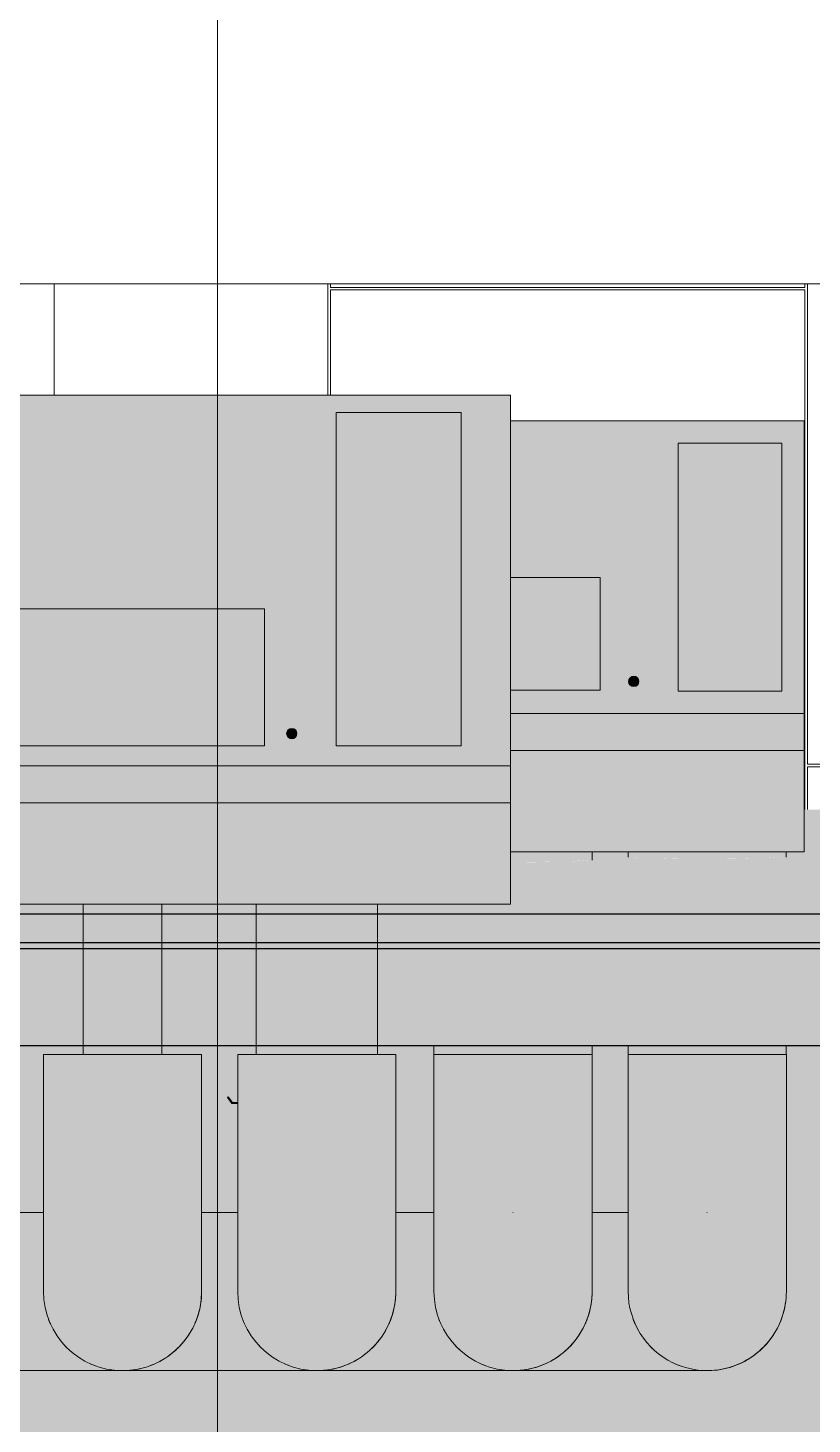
# Model space of a CAD drawing. Header units: inches. Extents: x -54880 to -186, y -132 to 853.
# Drawn here: x -19086.4 to -19007.1, y 125.9 to 267.2 of the extents above; entities that cross this region are included whole.
import ezdxf

# ---------------------------------------------------------------- set-up
doc = ezdxf.new("R2010")
doc.units = ezdxf.units.IN
doc.header["$MEASUREMENT"] = 0
for name, color, linetype, lineweight in [('A-CLNG', 13, 'Continuous', 9), ('A-ROOF', 132, 'Continuous', 9), ('A-WALL-PATT', 111, 'Continuous', 9), ('G-ANNO-SYMB', 111, 'Continuous', 9), ('I-WALL', 2, 'Continuous', 9), ('L-SITE-WALL', 31, 'Continuous', 9), ('M-EQPM', 50, 'Continuous', 9), ('M-HVAC-DUCT', 70, 'Continuous', 9), ('M-HVAC-DUCT-ANNO', 70, 'Continuous', 9), ('S-BEAM', 12, 'Continuous', 9)]:
    doc.layers.add(name, color=color, linetype=linetype, lineweight=lineweight)

# ---------------------------------------------------------------- blocks, each defined once
blk = doc.blocks.new('Carrier_48TC_Standard_Efficiency_Gas_Heat_Electric_Cooling_Packaged_Rooftop_Unit_3_to_15_nominal_tons - 7_5 ton 48TC__08-873531-Section 7')
at = {"layer": 'M-EQPM'}
h = blk.add_hatch(color=256, dxfattribs=at)
h.paths.add_polyline_path([(22425.47, 188.75), (22484.97, 188.75), (22484.97, 230), (22425.47, 230), (22425.47, 207.67)], flags=0)
h.paths.add_polyline_path([(22467.34, 194.5), (22467.34, 228.25), (22479.97, 228.25), (22479.97, 194.5), (22472.36, 194.5)], flags=0)
h.paths.add_polyline_path([(22448.15, 194.5), (22431.72, 194.5), (22431.72, 208.38), (22460.09, 208.38), (22460.09, 194.5), (22452.99, 194.5)], flags=0)
h.paths.add_polyline_path([(22462.71, 195.25), (22462.39, 195.49), (22462.32, 195.75), (22462.71, 196.26), (22463.05, 196.2), (22463.3, 196.01), (22463.37, 195.75), (22463.3, 195.49), (22463.1, 195.3)], flags=0)
for points in [[(22472.36, 194.5), (22479.97, 194.5), (22479.97, 228.25), (22467.34, 228.25), (22467.34, 194.5)], [(22431.72, 194.5), (22460.09, 194.5), (22460.09, 208.38), (22431.72, 208.38), (22431.72, 207.67)], [(22462.71, 195.25), (22463.1, 195.3), (22463.3, 195.49), (22463.37, 195.75), (22463.3, 196.01), (22462.98, 196.26), (22462.58, 196.2), (22462.32, 195.75), (22462.39, 195.49)], [(22425.47, 178.5), (22484.97, 178.5), (22484.97, 192.5), (22425.47, 192.5)]]:
    blk.add_hatch(color=256, dxfattribs=at).paths.add_polyline_path(points, flags=0)
for p, q in [((22425.47, 230), (22484.97, 230)), ((22425.47, 188.75), (22425.47, 230)), ((22484.97, 230), (22484.97, 188.75)), ((22479.97, 228.25), (22467.34, 228.25)), ((22467.34, 228.25), (22467.34, 194.5)), ((22479.97, 194.5), (22479.97, 228.25)), ((22460.09, 208.38), (22431.72, 208.38)), ((22431.72, 208.38), (22431.72, 194.5)), ((22460.09, 194.5), (22460.09, 208.38)), ((22431.72, 194.5), (22460.09, 194.5)), ((22467.34, 194.5), (22479.97, 194.5)), ((22425.47, 192.5), (22484.97, 192.5)), ((22425.47, 178.5), (22425.47, 192.5)), ((22484.97, 192.5), (22484.97, 178.5)), ((22484.97, 188.75), (22425.47, 188.75)), ((22484.97, 178.5), (22425.47, 178.5))]:
    blk.add_line(p, q, dxfattribs=at)
for start, end in [(0, 180), (180, 0)]:
    blk.add_arc((22462.84, 195.75), 0.523, start, end, dxfattribs=at)
blk = doc.blocks.new('Carrier_48TC_Standard_Efficiency_Gas_Heat_Electric_Cooling_Packaged_Rooftop_Unit_3_to_15_nominal_tons - 5 ton 48TC__06-873527-Section 7')
at = {"layer": 'M-EQPM'}
h = blk.add_hatch(color=256, dxfattribs=at)
h.paths.add_polyline_path([(22484.97, 194.03), (22514.68, 194.03), (22514.68, 227.4), (22484.97, 227.4), (22484.97, 211.53), (22494.05, 211.53), (22494.05, 200.15), (22484.97, 200.15), (22484.97, 198.3)], flags=0)
h.paths.add_polyline_path([(22511.09, 200.03), (22501.93, 200.03), (22501.93, 225.15), (22512.43, 225.15), (22512.43, 200.03)], flags=0)
h.paths.add_polyline_path([(22497.29, 200.52), (22497.06, 200.65), (22496.92, 200.89), (22496.97, 201.29), (22497.29, 201.53), (22497.63, 201.48), (22497.88, 201.29), (22497.88, 200.82), (22497.69, 200.57)], flags=0)
for points in [[(22511.09, 200.03), (22512.43, 200.03), (22512.43, 225.15), (22501.93, 225.15), (22501.93, 200.03)], [(22491.73, 200.15), (22494.05, 200.15), (22494.05, 211.53), (22484.97, 211.53), (22484.97, 200.15), (22486.89, 200.15)], [(22497.29, 200.52), (22497.69, 200.57), (22497.93, 200.89), (22497.88, 201.29), (22497.56, 201.53), (22497.17, 201.48), (22496.97, 201.29), (22496.92, 200.89), (22497.06, 200.65)], [(22484.97, 183.78), (22514.68, 183.78), (22514.68, 197.78), (22484.97, 197.78), (22484.97, 184.23)]]:
    blk.add_hatch(color=256, dxfattribs=at).paths.add_polyline_path(points, flags=0)
for p, q in [((22484.97, 227.4), (22514.68, 227.4)), ((22514.68, 227.4), (22514.68, 194.03)), ((22512.43, 225.15), (22501.93, 225.15)), ((22501.93, 225.15), (22501.93, 200.03)), ((22512.43, 200.03), (22512.43, 225.15)), ((22494.05, 211.53), (22484.97, 211.53)), ((22494.05, 200.15), (22494.05, 211.53)), ((22484.97, 200.15), (22494.05, 200.15)), ((22501.93, 200.03), (22512.43, 200.03)), ((22484.97, 197.78), (22514.68, 197.78)), ((22514.68, 197.78), (22514.68, 183.78)), ((22514.68, 194.03), (22484.97, 194.03)), ((22514.68, 183.78), (22484.97, 183.78))]:
    blk.add_line(p, q, dxfattribs=at)
for start, end in [(0, 180), (180, 0)]:
    blk.add_arc((22497.43, 201.03), 0.523, start, end, dxfattribs=at)
blk = doc.blocks.new('Round Elbow - 1_5 D-893277-Section 7')
at = {"layer": 'M-HVAC-DUCT'}
for points in [[(22495.07, 139.29), (22496.87, 139.29), (22496.87, 147.29), (22493.22, 147.24), (22493.22, 139.29), (22494.72, 139.29)], [(22503.02, 131.29), (22503.82, 131.36), (22501.74, 131.96), (22501.39, 132.08), (22499.6, 133.31), (22498.46, 134.54), (22497.65, 135.85), (22497.07, 137.51), (22496.87, 139.29), (22493.22, 139.29), (22492.98, 137.36), (22492.3, 135.57), (22490.93, 133.74), (22489.48, 132.56), (22488.05, 131.81), (22486.18, 131.34), (22502.7, 131.29)]]:
    blk.add_hatch(color=256, dxfattribs=at).paths.add_polyline_path(points, flags=0)
at = {"layer": 'M-HVAC-DUCT', "flags": 128}
for points in [[(22493.22, 147.29), (22493.61, 147.29), (22494.42, 147.29), (22495.2, 147.29), (22495.96, 147.29), (22496.69, 147.29), (22496.87, 147.29)], [(22504.83, 147.29), (22504.86, 147.29), (22504.87, 147.29)], [(22512.87, 139.29), (22512.86, 138.97), (22512.84, 138.65), (22512.81, 138.33), (22512.76, 138.01), (22512.71, 137.7), (22512.64, 137.38)], [(22512.63, 137.36), (22512.55, 137.08), (22512.46, 136.77), (22512.35, 136.47), (22512.23, 136.17), (22512.1, 135.88), (22511.96, 135.59), (22511.81, 135.31), (22511.64, 135.04), (22511.47, 134.77), (22511.28, 134.51), (22511.09, 134.26), (22510.88, 134.01), (22510.66, 133.77), (22510.44, 133.55), (22510.21, 133.33), (22509.96, 133.12), (22509.71, 132.92), (22509.45, 132.73), (22509.19, 132.55), (22508.92, 132.39), (22508.64, 132.23), (22508.35, 132.09), (22508.06, 131.95), (22507.76, 131.83), (22507.46, 131.72), (22507.16, 131.62), (22506.85, 131.54), (22506.54, 131.46), (22506.23, 131.4), (22505.91, 131.35), (22505.59, 131.32), (22505.27, 131.3), (22504.95, 131.29), (22504.87, 131.29)], [(22504.87, 131.29), (22504.85, 131.29), (22504.79, 131.29), (22504.69, 131.29), (22504.56, 131.29), (22504.39, 131.29), (22504.18, 131.29), (22503.93, 131.29), (22503.65, 131.29), (22503.33, 131.29), (22502.97, 131.29), (22502.58, 131.29), (22502.15, 131.29), (22501.69, 131.29), (22501.2, 131.29), (22500.67, 131.29), (22500.12, 131.29), (22499.53, 131.29), (22498.91, 131.29), (22498.26, 131.29), (22497.59, 131.29), (22496.88, 131.29), (22496.16, 131.29), (22495.4, 131.29), (22494.63, 131.29), (22493.83, 131.29), (22493.01, 131.29), (22492.18, 131.29), (22491.32, 131.29), (22490.45, 131.29), (22489.56, 131.29), (22488.66, 131.29), (22487.75, 131.29), (22486.82, 131.29), (22485.89, 131.29), (22484.97, 131.29)]]:
    blk.add_lwpolyline(points, dxfattribs=at)
blk = doc.blocks.new('Round Elbow - 1_5 D-V197-Section 7')
at = {"layer": 'M-HVAC-DUCT'}
for points in [[(22475.07, 139.29), (22477.22, 139.29), (22477.2, 147.29), (22473.36, 147.22), (22473.36, 139.29), (22474.52, 139.29)], [(22484.25, 131.29), (22484.17, 131.36), (22482.04, 131.97), (22481.75, 132.08), (22479.95, 133.31), (22478.81, 134.54), (22478, 135.85), (22477.42, 137.51), (22477.2, 139.29), (22473.36, 139.29), (22473.04, 137.13), (22472.36, 135.44), (22471.08, 133.74), (22469.63, 132.56), (22468.2, 131.81), (22466.33, 131.34), (22484.19, 131.29)]]:
    blk.add_hatch(color=256, dxfattribs=at).paths.add_polyline_path(points, flags=0)
at = {"layer": 'M-HVAC-DUCT', "flags": 128}
for points in [[(22473.36, 147.29), (22473.97, 147.29), (22474.77, 147.29), (22475.55, 147.29), (22476.31, 147.29), (22477.04, 147.29), (22477.2, 147.29)], [(22485.19, 147.29), (22485.22, 147.29), (22485.22, 147.29)], [(22493.22, 139.29), (22493.21, 138.97), (22493.19, 138.65), (22493.16, 138.33), (22493.12, 138.01), (22493.06, 137.7), (22492.99, 137.38)], [(22492.98, 137.36), (22492.91, 137.08), (22492.81, 136.77), (22492.7, 136.47), (22492.59, 136.17), (22492.46, 135.88), (22492.31, 135.59), (22492.16, 135.31), (22492, 135.04), (22491.82, 134.77), (22491.63, 134.51), (22491.44, 134.26), (22491.23, 134.01), (22491.02, 133.77), (22490.79, 133.55), (22490.56, 133.33), (22490.31, 133.12), (22490.06, 132.92), (22489.81, 132.73), (22489.54, 132.55), (22489.27, 132.39), (22488.99, 132.23), (22488.7, 132.09), (22488.41, 131.95), (22488.12, 131.83), (22487.82, 131.72), (22487.51, 131.62), (22487.2, 131.54), (22486.89, 131.46), (22486.58, 131.4), (22486.26, 131.35), (22485.94, 131.32), (22485.62, 131.3), (22485.3, 131.29), (22485.22, 131.29)], [(22485.22, 131.29), (22485.2, 131.29), (22485.14, 131.29), (22485.04, 131.29), (22484.91, 131.29), (22484.74, 131.29), (22484.53, 131.29), (22484.28, 131.29), (22484, 131.29), (22483.68, 131.29), (22483.32, 131.29), (22482.93, 131.29), (22482.51, 131.29), (22482.05, 131.29), (22481.55, 131.29), (22481.03, 131.29), (22480.47, 131.29), (22479.88, 131.29), (22479.26, 131.29), (22478.61, 131.29), (22477.94, 131.29), (22477.24, 131.29), (22476.51, 131.29), (22475.76, 131.29), (22474.98, 131.29), (22474.18, 131.29), (22473.37, 131.29), (22472.53, 131.29), (22471.67, 131.29), (22470.8, 131.29), (22469.91, 131.29), (22469.01, 131.29), (22468.1, 131.29), (22467.17, 131.29), (22466.24, 131.29), (22465.3, 131.29), (22465.12, 131.29)]]:
    blk.add_lwpolyline(points, dxfattribs=at)
blk = doc.blocks.new('Round Elbow - 1_5 D-V198-Section 7')
at = {"layer": 'M-HVAC-DUCT'}
for points in [[(22485.22, 131.29), (22485.22, 163.29), (22477.22, 163.29), (22477.22, 139.29), (22477.47, 137.36), (22478.13, 135.62), (22479.19, 134.07), (22480.23, 133.03), (22482.04, 131.97), (22483.44, 131.49)], [(22485.22, 131.29), (22487, 131.49), (22488.69, 132.08), (22490.48, 133.31), (22491.47, 134.3), (22492.44, 135.85), (22493.02, 137.51), (22493.22, 139.53), (22493.22, 163.29), (22485.22, 163.29), (22485.22, 131.52)]]:
    blk.add_hatch(color=256, dxfattribs=at).paths.add_polyline_path(points, flags=0)
for p, q in [((22477.22, 163.29), (22485.22, 163.29)), ((22485.22, 163.29), (22493.22, 163.29))]:
    blk.add_line(p, q, dxfattribs=at)
at = {"layer": 'M-HVAC-DUCT', "flags": 128}
for points in [[(22477.22, 163.29), (22477.22, 162.33), (22477.22, 161.37), (22477.22, 160.41), (22477.22, 159.46), (22477.22, 158.52), (22477.22, 157.58), (22477.22, 156.65), (22477.22, 155.74), (22477.22, 154.83), (22477.22, 153.94), (22477.22, 153.06), (22477.22, 152.2), (22477.22, 151.36), (22477.22, 150.54), (22477.22, 149.73), (22477.22, 148.95), (22477.22, 148.19), (22477.22, 147.46), (22477.22, 146.75), (22477.22, 146.07), (22477.22, 145.41), (22477.22, 144.79), (22477.22, 144.19), (22477.22, 143.63), (22477.22, 143.09), (22477.22, 142.59), (22477.22, 142.12), (22477.22, 141.68), (22477.22, 141.28), (22477.22, 140.92), (22477.22, 140.59), (22477.22, 140.29), (22477.22, 140.04), (22477.22, 139.82), (22477.22, 139.64), (22477.22, 139.49), (22477.22, 139.38), (22477.22, 139.32), (22477.22, 139.29), (22477.22, 139.29)], [(22493.22, 139.29), (22493.22, 139.31), (22493.22, 139.36), (22493.22, 139.46), (22493.22, 139.59), (22493.22, 139.76), (22493.22, 139.97), (22493.22, 140.22), (22493.22, 140.5), (22493.22, 140.82), (22493.22, 141.18), (22493.22, 141.57), (22493.22, 142), (22493.22, 142.46), (22493.22, 142.95), (22493.22, 143.48), (22493.22, 144.04), (22493.22, 144.62), (22493.22, 145.24), (22493.22, 145.89), (22493.22, 146.56), (22493.22, 147.27), (22493.22, 147.99), (22493.22, 148.75), (22493.22, 149.52), (22493.22, 150.32), (22493.22, 151.14), (22493.22, 151.97), (22493.22, 152.83), (22493.22, 153.7), (22493.22, 154.59), (22493.22, 155.49), (22493.22, 156.4), (22493.22, 157.33), (22493.22, 158.26), (22493.22, 159.21), (22493.22, 160.16), (22493.22, 161.11), (22493.22, 162.07), (22493.22, 163.03), (22493.22, 163.29)]]:
    blk.add_lwpolyline(points, dxfattribs=at)
at = {"layer": 'M-HVAC-DUCT'}
for start, end in [(180, 270), (270, 0)]:
    blk.add_arc((22485.22, 139.29), 8, start, end, dxfattribs=at)
blk = doc.blocks.new('Round Elbow - 1_5 D-V199-Section 7')
at = {"layer": 'M-HVAC-DUCT'}
for points in [[(22504.87, 131.29), (22504.87, 163.29), (22496.87, 163.29), (22496.87, 139.29), (22497.12, 137.36), (22497.78, 135.62), (22498.84, 134.07), (22499.88, 133.03), (22501.41, 132.07), (22503.09, 131.49)], [(22504.87, 131.29), (22506.65, 131.49), (22508.34, 132.08), (22510.13, 133.31), (22511.12, 134.3), (22512.09, 135.85), (22512.66, 137.51), (22512.87, 139.53), (22512.87, 163.29), (22504.87, 163.29), (22504.87, 131.52)]]:
    blk.add_hatch(color=256, dxfattribs=at).paths.add_polyline_path(points, flags=0)
for p, q in [((22496.87, 163.29), (22504.87, 163.29)), ((22504.87, 163.29), (22512.87, 163.29))]:
    blk.add_line(p, q, dxfattribs=at)
at = {"layer": 'M-HVAC-DUCT', "flags": 128}
for points in [[(22496.87, 163.29), (22496.87, 162.33), (22496.87, 161.37), (22496.87, 160.41), (22496.87, 159.46), (22496.87, 158.52), (22496.87, 157.58), (22496.87, 156.65), (22496.87, 155.74), (22496.87, 154.83), (22496.87, 153.94), (22496.87, 153.06), (22496.87, 152.2), (22496.87, 151.36), (22496.87, 150.54), (22496.87, 149.73), (22496.87, 148.95), (22496.87, 148.19), (22496.87, 147.46), (22496.87, 146.75), (22496.87, 146.07), (22496.87, 145.41), (22496.87, 144.79), (22496.87, 144.19), (22496.87, 143.63), (22496.87, 143.09), (22496.87, 142.59), (22496.87, 142.12), (22496.87, 141.68), (22496.87, 141.28), (22496.87, 140.92), (22496.87, 140.59), (22496.87, 140.29), (22496.87, 140.04), (22496.87, 139.82), (22496.87, 139.64), (22496.87, 139.49), (22496.87, 139.38), (22496.87, 139.32), (22496.87, 139.29), (22496.87, 139.29)], [(22512.87, 139.29), (22512.87, 139.31), (22512.87, 139.36), (22512.87, 139.46), (22512.87, 139.59), (22512.87, 139.76), (22512.87, 139.97), (22512.87, 140.22), (22512.87, 140.5), (22512.87, 140.82), (22512.87, 141.18), (22512.87, 141.57), (22512.87, 142), (22512.87, 142.46), (22512.87, 142.95), (22512.87, 143.48), (22512.87, 144.04), (22512.87, 144.62), (22512.87, 145.24), (22512.87, 145.89), (22512.87, 146.56), (22512.87, 147.27), (22512.87, 147.99), (22512.87, 148.75), (22512.87, 149.52), (22512.87, 150.32), (22512.87, 151.14), (22512.87, 151.97), (22512.87, 152.83), (22512.87, 153.7), (22512.87, 154.59), (22512.87, 155.49), (22512.87, 156.4), (22512.87, 157.33), (22512.87, 158.26), (22512.87, 159.21), (22512.87, 160.16), (22512.87, 161.11), (22512.87, 162.07), (22512.87, 163.03), (22512.87, 163.29)]]:
    blk.add_lwpolyline(points, dxfattribs=at)
at = {"layer": 'M-HVAC-DUCT'}
for start, end in [(180, 244.2857), (321.4286, 0), (270, 321.1627), (244.4081, 270)]:
    blk.add_arc((22504.87, 139.29), 8, start, end, dxfattribs=at)
blk = doc.blocks.new('Round Elbow - 1_5 D-V200-Section 7')
at = {"layer": 'M-HVAC-DUCT'}
for points in [[(22456.35, 139.29), (22457.36, 139.29), (22457.36, 147.29), (22453.72, 147.24), (22453.72, 139.29), (22455.57, 139.29)], [(22462.43, 131.29), (22464.32, 131.36), (22462.24, 131.96), (22461.89, 132.08), (22460.1, 133.31), (22458.96, 134.54), (22458.14, 135.85), (22457.57, 137.51), (22457.36, 139.29), (22453.72, 139.29), (22453.48, 137.36), (22452.8, 135.57), (22451.43, 133.74), (22449.98, 132.56), (22448.55, 131.81), (22446.68, 131.34), (22461.55, 131.29)]]:
    blk.add_hatch(color=256, dxfattribs=at).paths.add_polyline_path(points, flags=0)
at = {"layer": 'M-HVAC-DUCT', "flags": 128}
for points in [[(22453.72, 147.29), (22454.11, 147.29), (22454.92, 147.29), (22455.7, 147.29), (22456.46, 147.29), (22457.19, 147.29), (22457.36, 147.29)], [(22473.36, 139.29), (22473.36, 138.97), (22473.34, 138.65), (22473.31, 138.33), (22473.26, 138.01), (22473.21, 137.7), (22473.14, 137.38)], [(22473.13, 137.36), (22473.05, 137.08), (22472.96, 136.77), (22472.85, 136.47), (22472.73, 136.17), (22472.6, 135.88), (22472.46, 135.59), (22472.31, 135.31), (22472.14, 135.04), (22471.97, 134.77), (22471.78, 134.51), (22471.59, 134.26), (22471.38, 134.01), (22471.16, 133.77), (22470.94, 133.55), (22470.7, 133.33), (22470.46, 133.12), (22470.21, 132.92), (22469.95, 132.73), (22469.69, 132.55), (22469.41, 132.39), (22469.14, 132.23), (22468.85, 132.09), (22468.56, 131.95), (22468.26, 131.83), (22467.96, 131.72), (22467.66, 131.62), (22467.35, 131.54), (22467.04, 131.46), (22466.72, 131.4), (22466.41, 131.35), (22466.09, 131.32), (22465.77, 131.3), (22465.45, 131.29), (22465.36, 131.29)], [(22465.35, 131.29), (22465.29, 131.29), (22465.19, 131.29), (22465.06, 131.29), (22464.89, 131.29), (22464.68, 131.29), (22464.43, 131.29), (22464.15, 131.29), (22463.83, 131.29), (22463.47, 131.29), (22463.08, 131.29), (22462.65, 131.29), (22462.19, 131.29), (22461.7, 131.29), (22461.17, 131.29), (22460.61, 131.29), (22460.03, 131.29), (22459.41, 131.29), (22458.76, 131.29), (22458.09, 131.29), (22457.38, 131.29), (22456.66, 131.29), (22455.9, 131.29), (22455.13, 131.29), (22454.33, 131.29), (22453.51, 131.29), (22452.68, 131.29), (22451.82, 131.29), (22450.95, 131.29), (22450.06, 131.29), (22449.16, 131.29), (22448.25, 131.29), (22447.32, 131.29), (22446.39, 131.29), (22445.47, 131.29)]]:
    blk.add_lwpolyline(points, dxfattribs=at)
blk = doc.blocks.new('Round Elbow - 1_5 D-V201-Section 7')
at = {"layer": 'M-HVAC-DUCT'}
for points in [[(22437.47, 139.29), (22437.72, 139.29), (22437.72, 147.29), (22421.72, 147.29), (22421.72, 139.29), (22437.29, 139.29)], [(22444.69, 131.29), (22444.67, 131.36), (22442.59, 131.96), (22442.25, 132.08), (22440.45, 133.31), (22439.31, 134.54), (22438.47, 135.93), (22437.92, 137.51), (22437.72, 139.29), (22421.72, 139.29), (22421.72, 131.29), (22443.94, 131.29)]]:
    blk.add_hatch(color=256, dxfattribs=at).paths.add_polyline_path(points, flags=0)
for p, q in [((22421.72, 139.29), (22421.72, 147.29)), ((22421.72, 131.29), (22421.72, 139.29))]:
    blk.add_line(p, q, dxfattribs=at)
at = {"layer": 'M-HVAC-DUCT', "flags": 128}
for points in [[(22421.72, 147.29), (22422.68, 147.29), (22423.63, 147.29), (22424.59, 147.29), (22425.54, 147.29), (22426.48, 147.29), (22427.42, 147.29), (22428.35, 147.29), (22429.27, 147.29), (22430.17, 147.29), (22431.06, 147.29), (22431.94, 147.29), (22432.8, 147.29), (22433.64, 147.29), (22434.47, 147.29), (22435.27, 147.29), (22436.05, 147.29), (22436.81, 147.29), (22437.54, 147.29), (22437.72, 147.29)], [(22453.72, 139.29), (22453.71, 138.97), (22453.69, 138.65), (22453.66, 138.33), (22453.61, 138.01), (22453.56, 137.7), (22453.49, 137.38)], [(22453.48, 137.36), (22453.41, 137.08), (22453.31, 136.77), (22453.2, 136.47), (22453.09, 136.17), (22452.95, 135.88), (22452.81, 135.59), (22452.66, 135.31), (22452.49, 135.04), (22452.32, 134.77), (22452.13, 134.51), (22451.94, 134.26), (22451.73, 134.01), (22451.52, 133.77), (22451.29, 133.55), (22451.06, 133.33), (22450.81, 133.12), (22450.56, 132.92), (22450.3, 132.73), (22450.04, 132.55), (22449.77, 132.39), (22449.49, 132.23), (22449.2, 132.09), (22448.91, 131.95), (22448.62, 131.83), (22448.32, 131.72), (22448.01, 131.62), (22447.7, 131.54), (22447.39, 131.46), (22447.08, 131.4), (22446.76, 131.35), (22446.44, 131.32), (22446.12, 131.3), (22445.8, 131.29), (22445.72, 131.29)], [(22445.7, 131.29), (22445.64, 131.29), (22445.54, 131.29), (22445.41, 131.29), (22445.24, 131.29), (22445.03, 131.29), (22444.78, 131.29), (22444.5, 131.29), (22444.18, 131.29), (22443.82, 131.29), (22443.43, 131.29), (22443, 131.29), (22442.54, 131.29), (22442.05, 131.29), (22441.52, 131.29), (22440.97, 131.29), (22440.38, 131.29), (22439.76, 131.29), (22439.11, 131.29), (22438.44, 131.29), (22437.74, 131.29), (22437.01, 131.29), (22436.26, 131.29), (22435.48, 131.29), (22434.68, 131.29), (22433.87, 131.29), (22433.03, 131.29), (22432.17, 131.29), (22431.3, 131.29), (22430.41, 131.29), (22429.51, 131.29), (22428.6, 131.29), (22427.67, 131.29), (22426.74, 131.29), (22425.8, 131.29), (22424.85, 131.29), (22423.89, 131.29), (22422.94, 131.29), (22421.98, 131.29), (22421.72, 131.29)]]:
    blk.add_lwpolyline(points, dxfattribs=at)
blk = doc.blocks.new('Girt_Z - 8_D-V204-Section 7')
at = {"layer": 'S-BEAM'}
blk.add_hatch(color=256, dxfattribs=at).paths.add_polyline_path([(22457.36, 158.3), (22457.36, 158.41), (22456.83, 158.43), (22456.41, 158.99), (22456.32, 158.92), (22456.78, 158.33)], flags=0)
for p, q in [((22456.41, 158.99), (22456.32, 158.92)), ((22456.32, 158.92), (22456.78, 158.33)), ((22456.83, 158.43), (22456.41, 158.99)), ((22456.78, 158.33), (22457.36, 158.3)), ((22457.36, 158.41), (22456.83, 158.43))]:
    blk.add_line(p, q, dxfattribs=at)

msp = doc.modelspace()

# ---------------------------------------------------------------- hatches: boundary and pattern name
at = {"layer": 'A-CLNG'}
h = msp.add_hatch(color=256, dxfattribs=at)
h.paths.add_polyline_path([(-20107.99095, 173.95701), (-19080.81505, 173.95701), (-19080.81505, 174.61673), (-19170.54324, 174.61673), (-19170.56612, 174.36142), (-19171.62533, 174.30686), (-19174.44296, 174.3634), (-19174.44296, 174.61673), (-20109.3056, 174.61673), (-20109.3056, 173.95701)], flags=0)
h.paths.add_polyline_path([(-18735.9931, 173.95701), (-18735.9931, 174.61673), (-19051.03745, 174.61673), (-19051.03745, 173.95701), (-18759.68276, 173.95701)], flags=0)
h.paths.add_polyline_path([(-20622.2431, 173.95701), (-20114.0556, 173.95701), (-20114.0556, 174.61673), (-20622.2431, 174.61673), (-20622.2431, 174.38715)], flags=0)
h.paths.add_polyline_path([(-19063.32505, 173.95701), (-19063.32505, 174.61673), (-19072.84328, 174.61673), (-19072.84328, 173.95701), (-19069.55276, 173.95701)], flags=0)
msp.add_hatch(color=256, dxfattribs=at).paths.add_polyline_path([(-19398.78964, 164.19855), (-18735.9931, 164.19855), (-18735.9931, 173.95701), (-20622.2431, 173.95701), (-20622.2431, 164.19855), (-19418.15651, 164.19855)], flags=0)
at = {"layer": 'A-ROOF'}
h = msp.add_hatch(color=256, dxfattribs=at)
h.paths.add_polyline_path([(-20633.4931, 177.49423), (-19080.81505, 177.49423), (-19080.81505, 178.50096), (-19097.07852, 178.50096), (-19097.07852, 188.15614), (-19151.1806, 188.15614), (-19151.1806, 187.24208), (-19170.54324, 187.24208), (-19170.56612, 177.89864), (-19171.62533, 177.84408), (-19174.44296, 177.90062), (-19174.44296, 181.99458), (-19179.84826, 181.99458), (-19179.91857, 179.06503), (-19180.4931, 179.54747), (-19180.4931, 178.40112), (-19184.2431, 178.40112), (-19184.2431, 187.24208), (-20400.7431, 187.24208), (-20400.7431, 187.48207), (-20407.9931, 187.48207), (-20407.9931, 187.87269), (-20633.4931, 187.87269)], flags=0)
h.paths.add_polyline_path([(-18735.9931, 177.49423), (-18735.9931, 188.06499), (-18788.6806, 188.06499), (-18788.6806, 183.07714), (-18788.77298, 183.07714), (-18788.77298, 182.3692), (-18789.00355, 182.27166), (-18790.79534, 182.09142), (-18794.10613, 181.95347), (-18800.77298, 181.8692), (-18807.43982, 181.95347), (-18811.85953, 182.17786), (-18812.77298, 182.3692), (-18812.77298, 183.07714), (-18821.3879, 183.07714), (-18821.3879, 181.83535), (-18821.61848, 181.7378), (-18823.41026, 181.55756), (-18827.46683, 181.403), (-18833.3879, 181.33535), (-18840.05474, 181.41961), (-18844.47445, 181.64401), (-18845.3879, 181.83535), (-18845.3879, 183.07714), (-18852.0556, 183.07714), (-18852.0556, 188.06499), (-18900.0556, 188.06499), (-18900.0556, 185.01231), (-18895.29671, 185.01231), (-18895.29671, 182.08349), (-18895.5094, 181.9822), (-18897.17236, 181.79183), (-18900.29769, 181.63663), (-18906.86564, 181.50902), (-18914.61776, 181.54569), (-18920.02133, 181.70853), (-18923.01375, 181.97127), (-18923.29671, 182.08349), (-18923.29671, 183.07714), (-18929.4931, 182.98948), (-18929.56883, 181.87385), (-18930.00691, 181.76635), (-18931.5246, 181.61604), (-18936.00703, 181.42166), (-18943.66808, 181.33185), (-18950.96595, 181.42256), (-18955.88855, 181.64593), (-18957.34342, 181.83546), (-18957.4931, 181.91598), (-18957.49628, 183.07714), (-18963.4306, 183.07714), (-18963.4306, 188.06499), (-19007.8681, 188.06499), (-19007.8681, 183.77506), (-19009.6806, 183.77506), (-19009.6806, 183.37229), (-19009.88118, 183.29811), (-19011.45214, 183.16337), (-19015.90043, 183.04731), (-19021.15167, 183.07196), (-19024.88835, 183.22766), (-19025.6806, 183.37229), (-19025.6806, 183.77506), (-19029.32852, 183.75638), (-19029.32852, 183.04677), (-19029.8681, 182.93222), (-19031.07386, 182.83894), (-19035.66073, 182.72126), (-19037.57852, 182.71226), (-19037.57852, 178.50096), (-19051.03745, 178.50096), (-19051.03745, 177.49423), (-18759.68276, 177.49423)], flags=0)
h.paths.add_polyline_path([(-19072.84328, 177.49423), (-19063.32505, 177.49423), (-19063.32505, 178.50096), (-19072.84328, 178.50096)], flags=0)
h.paths.add_polyline_path([(-19180.4931, 181.9164), (-19180.38372, 181.9205), (-19180.46798, 182.00445), (-19180.49229, 181.9205)], flags=0)
msp.add_hatch(color=256, dxfattribs=at).paths.add_polyline_path([(-18735.9931, 174.61673), (-18735.9931, 177.49423), (-20633.4931, 177.49423), (-20633.4931, 174.61673), (-18759.68276, 174.61673)], flags=0)
at = {"layer": 'A-WALL-PATT'}
h = msp.add_hatch(dxfattribs=at)
h.set_pattern_fill('FP_14', color=256, style=0, pattern_type=2)
h.set_pattern_definition([(90, (22639.43, -192.75), (-193, -193), [48, -145]), (180, (22639.43, -192.75), (-2e-14, -193), [96.25, -96.75]), (270, (22543.18, -144.75), (-193, -193), [48, -145]), (180, (22639.43, -144.75), (-2e-14, -193), [96.25, -96.75]), (270, (22542.93, -144.75), (-193, -193), [48, -145]), (180, (22542.93, -144.75), (-2e-14, -193), [96.25, -96.75]), (90, (22446.68, -192.75), (-193, -193), [48, -145]), (180, (22542.93, -192.75), (-2e-14, -193), [96.25, -96.75]), (90, (22591.43, -144.5), (-193, -193), [48, -145]), (180, (22639.68, -144.5), (-2e-14, -193), [48.25, -144.75]), (180, (22639.68, -96.5), (-2e-14, -193), [48.25, -144.75]), (90, (22494.93, -144.5), (-193, -193), [48, -145]), (180, (22591.18, -144.5), (-2e-14, -193), [96.25, -96.75]), (270, (22591.18, -96.5), (-193, -193), [48, -145]), (180, (22591.18, -96.5), (-2e-14, -193), [96.25, -96.75]), (180, (22494.68, -144.5), (-2e-14, -193), [48, -145]), (270, (22494.68, -96.5), (-193, -193), [48, -145]), (180, (22494.68, -96.5), (-2e-14, -193), [48, -145]), (90, (22639.43, -96.25), (-193, -193), [48, -145]), (180, (22639.43, -96.25), (-2e-14, -193), [96.25, -96.75]), (270, (22543.18, -48.25), (-193, -193), [48, -145]), (180, (22639.43, -48.25), (-2e-14, -193), [96.25, -96.75]), (270, (22542.93, -48.25), (-193, -193), [48, -145]), (180, (22542.93, -48.25), (-2e-14, -193), [96.25, -96.75]), (270, (22446.68, -48.25), (-193, -193), [48, -145]), (180, (22542.93, -96.25), (-2e-14, -193), [96.25, -96.75]), (90, (22591.43, -48), (-193, -193), [48, -145]), (180, (22639.68, -48), (-2e-14, -193), [48.25, -144.75]), (180, (22639.68, 0), (-2e-14, -193), [48.25, -144.75]), (90, (22494.93, -48), (-193, -193), [48, -145]), (180, (22591.18, -48), (-2e-14, -193), [96.25, -96.75]), (270, (22591.18, 0), (-193, -193), [48, -145]), (180, (22591.18, 0), (-2e-14, -193), [96.25, -96.75]), (180, (22494.68, -48), (-2e-14, -193), [48, -145]), (270, (22494.68, 0), (-193, -193), [48, -145]), (180, (22494.68, 0), (-2e-14, -193), [48, -145])])
h.paths.add_polyline_path([(-19151.1806, 188.15614), (-19119.04358, 188.15614), (-19119.04358, 192.46567), (-19118.04358, 192.46567), (-19118.04358, 193.11324), (-19137.91858, 201.821), (-19137.91858, 207.72804), (-19123.16858, 215.59067), (-19097.07852, 215.59067), (-19097.07852, 230.00096), (-19083.7431, 230.00096), (-19083.7431, 241.25), (-19151.1806, 241.25), (-19151.1806, 207.67005)], flags=0)
h = msp.add_hatch(dxfattribs=at)
h.set_pattern_fill('FP_15', color=256, style=0, pattern_type=2)
h.set_pattern_definition([(0, (22439.05, 144.25), (-193, 193), [48, -145]), (90, (22439.05, 144.25), (-193, 1e-14), [96.25, -96.75]), (180, (22487.05, 240.5), (-193, 193), [48, -145]), (90, (22487.05, 144.25), (-193, 1e-14), [96.25, -96.75]), (180, (22487.05, 240.75), (-193, 193), [48, -145]), (90, (22487.05, 240.75), (-193, 1e-14), [96.25, -96.75]), (0, (22439.05, 337), (-193, 193), [48, -145]), (90, (22439.05, 240.75), (-193, 1e-14), [96.25, -96.75]), (0, (22487.3, 192.25), (-193, 193), [48, -145]), (90, (22487.3, 144), (-193, 1e-14), [48.25, -144.75]), (90, (22535.3, 144), (-193, 1e-14), [48.25, -144.75]), (0, (22487.3, 288.75), (-193, 193), [48, -145]), (90, (22487.3, 192.5), (-193, 1e-14), [96.25, -96.75]), (180, (22535.3, 192.5), (-193, 193), [48, -145]), (90, (22535.3, 192.5), (-193, 1e-14), [96.25, -96.75]), (90, (22487.3, 289), (-193, 1e-14), [48, -145]), (180, (22535.3, 289), (-193, 193), [48, -145]), (90, (22535.3, 289), (-193, 1e-14), [48, -145]), (0, (22535.55, 144.25), (-193, 193), [48, -145]), (90, (22535.55, 144.25), (-193, 1e-14), [96.25, -96.75]), (180, (22583.55, 240.5), (-193, 193), [48, -145]), (90, (22583.55, 144.25), (-193, 1e-14), [96.25, -96.75]), (180, (22583.55, 240.75), (-193, 193), [48, -145]), (90, (22583.55, 240.75), (-193, 1e-14), [96.25, -96.75]), (180, (22583.55, 337), (-193, 193), [48, -145]), (90, (22535.55, 240.75), (-193, 1e-14), [96.25, -96.75]), (0, (22583.8, 192.25), (-193, 193), [48, -145]), (90, (22583.8, 144), (-193, 1e-14), [48.25, -144.75]), (90, (22631.8, 144), (-193, 1e-14), [48.25, -144.75]), (0, (22583.8, 288.75), (-193, 193), [48, -145]), (90, (22583.8, 192.5), (-193, 1e-14), [96.25, -96.75]), (180, (22631.8, 192.5), (-193, 193), [48, -145]), (90, (22631.8, 192.5), (-193, 1e-14), [96.25, -96.75]), (90, (22583.8, 289), (-193, 1e-14), [48, -145]), (180, (22631.8, 289), (-193, 193), [48, -145]), (90, (22631.8, 289), (-193, 1e-14), [48, -145])])
h.paths.add_polyline_path([(-18735.9931, 156.95106), (-18735.9931, 164.19855), (-18738.8681, 164.19855), (-18738.8681, 157.07085)], flags=0)
h.paths.add_polyline_path([(-18739.6181, 157.1021), (-18739.6181, 164.19855), (-18788.77298, 164.19855), (-18788.73308, 159.14856), (-18740.31589, 157.13118)], flags=0)
h.paths.add_polyline_path([(-18812.77298, 160.15022), (-18812.77298, 164.19855), (-18821.3879, 164.19855), (-18821.3879, 160.50918), (-18817.78339, 160.35899)], flags=0)
h.paths.add_polyline_path([(-18845.3879, 161.50918), (-18845.43187, 164.19855), (-18895.29671, 164.19855), (-18895.25089, 163.5868), (-18846.8337, 161.56942)], flags=0)
h.paths.add_polyline_path([(-18735.9931, 188.06499), (-18735.9931, 241.25), (-18788.6806, 241.25), (-18788.6806, 188.06499), (-18759.68276, 188.06499)], flags=0)
h.paths.add_polyline_path([(-18852.0556, 188.06499), (-18852.0556, 241.25), (-18900.0556, 241.25), (-18900.0556, 188.06499), (-18856.51714, 188.06499)], flags=0)
h.paths.add_polyline_path([(-18963.4306, 188.06499), (-18963.4306, 241.25), (-19083.7431, 241.25), (-19083.7431, 230.00096), (-19037.57852, 230.00096), (-19037.57852, 227.40006), (-19007.8681, 227.40006), (-19007.8681, 188.06499), (-18972.71839, 188.06499)], flags=0)
at = {"layer": 'I-WALL'}
h = msp.add_hatch(color=256, dxfattribs=at)
h.paths.add_polyline_path([(-18973.4931, 0), (-18743.4931, 0), (-18743.4931, 141.10223), (-18743.2431, 141.10223), (-18743.2431, 146.38954), (-18788.77298, 148.28662), (-18788.77298, 130.7859), (-18789.02884, 128.36144), (-18789.85375, 125.88065), (-18790.90311, 123.98773), (-18792.51755, 122.11198), (-18794.10613, 120.80826), (-18796.18077, 119.69934), (-18798.43189, 119.01647), (-18800.77298, 118.7859), (-18803.25823, 119.06021), (-18805.69771, 119.87709), (-18807.44036, 120.80871), (-18809.46235, 122.5493), (-18810.90028, 124.39906), (-18811.89041, 126.29549), (-18812.57717, 128.7979), (-18812.77298, 131.01226), (-18812.77298, 149.28662), (-18821.3879, 149.64558), (-18821.3879, 127.37502), (-18821.64377, 124.95056), (-18822.46867, 122.46977), (-18823.51804, 120.57685), (-18825.13247, 118.7011), (-18826.72106, 117.39738), (-18828.7957, 116.28846), (-18831.04681, 115.60559), (-18833.3879, 115.37502), (-18835.73082, 115.60615), (-18838.31264, 116.46621), (-18840.05528, 117.39783), (-18841.99198, 119.0345), (-18843.5152, 120.98818), (-18844.50533, 122.88461), (-18845.1921, 125.38702), (-18845.3879, 127.98906), (-18845.3879, 150.64558), (-18877.49163, 151.98323), (-18877.18981, 159.22695), (-18845.3879, 157.90187), (-18845.3879, 158.63168), (-18895.29671, 160.71122), (-18895.30967, 124.68841), (-18895.53697, 122.25576), (-18896.45158, 119.3568), (-18897.39367, 117.46482), (-18899.22652, 115.15158), (-18900.94417, 113.6104), (-18903.42767, 112.15874), (-18905.46543, 111.36931), (-18908.00495, 110.89459), (-18910.58847, 110.89459), (-18913.28932, 111.4318), (-18915.8883, 112.52006), (-18916.60731, 112.92799), (-18918.31512, 114.12962), (-18920.06336, 115.89586), (-18921.60589, 118.23122), (-18922.56155, 120.47187), (-18923.09574, 122.5378), (-18923.29671, 125.75267), (-18923.29671, 161.87788), (-18929.4931, 162.13607), (-18929.50591, 145.23322), (-18929.73336, 142.80057), (-18930.64797, 139.90161), (-18931.59006, 138.00963), (-18933.14697, 135.94794), (-18935.14056, 134.15521), (-18937.62406, 132.70355), (-18939.66182, 131.91412), (-18942.20134, 131.4394), (-18946.02361, 131.50893), (-18947.51174, 131.69288), (-18949.86329, 132.38145), (-18951.31361, 133.03647), (-18952.87694, 133.93441), (-18954.07423, 134.8367), (-18956.0622, 136.83069), (-18957.10837, 138.44435), (-18957.76018, 139.53088), (-18958.77635, 142.36275), (-18958.87193, 143.23111), (-18959.16956, 145.37968), (-18958.67634, 148.61314), (-18958.00852, 150.77375), (-18957.4931, 151.78516), (-18957.4931, 163.30273), (-18976.4931, 164.0944), (-18976.4931, 163.74861), (-18978.42614, 163.72628), (-18978.78301, 163.55427), (-18979.02996, 163.24433), (-18979.1181, 162.85784), (-18979.03936, 151.42155), (-18978.85635, 151.13849), (-18978.45798, 150.90879), (-18977.56011, 150.87855), (-18976.4931, 150.87855), (-18976.4931, 144), (-18973.4931, 144), (-18973.4931, 20.17505)], flags=0)
h.paths.add_polyline_path([(-18992.12716, 0), (-18985.4931, 0), (-18985.4931, 144), (-18982.4931, 144), (-18982.4931, 150.87855), (-18980.52549, 150.90975), (-18980.12781, 151.14054), (-18979.89831, 151.53924), (-18979.8681, 151.76933), (-18979.89041, 163.05605), (-18980.06227, 163.41323), (-18980.37194, 163.6604), (-18980.7581, 163.74861), (-18982.4931, 163.74861), (-18982.4931, 164.19855), (-19009.6806, 164.19855), (-19009.6806, 139.2859), (-19009.9176, 137.35942), (-19010.59695, 135.56811), (-19011.96708, 133.73767), (-19013.416, 132.55512), (-19014.84376, 131.80577), (-19016.71631, 131.34423), (-19151.1806, 131.27434), (-19151.1806, 93), (-18992.12716, 93), (-18992.12716, 2)], flags=0)
h.paths.add_polyline_path([(-19028.70522, 147.2859), (-19025.6806, 147.2859), (-19025.6806, 164.19855), (-19029.32852, 164.19855), (-19029.32852, 147.2859)], flags=0)
h.paths.add_polyline_path([(-19098.44191, 147.2859), (-19084.82916, 147.2859), (-19084.82916, 163.2859), (-19080.81505, 163.2859), (-19080.83705, 164.19855), (-19123.02001, 164.19855), (-19123.15722, 160.90566), (-19123.2665, 160.91016), (-19123.15722, 164.19855), (-19151.1806, 164.19855), (-19151.1806, 147.2859), (-19098.60308, 147.2859)], flags=0)
h.paths.add_polyline_path([(-19045.34417, 147.2859), (-19045.32852, 147.2859), (-19045.32852, 164.19855), (-19051.03745, 164.19855), (-19051.03745, 163.2859), (-19049.18125, 163.2859), (-19049.18125, 147.2859), (-19045.5183, 147.2859)], flags=0)
h.paths.add_polyline_path([(-19065.46459, 147.2859), (-19065.18125, 147.2859), (-19065.18125, 158.30233), (-19065.76951, 158.32684), (-19066.22727, 158.92095), (-19066.08919, 158.92095), (-19065.714, 158.434), (-19065.18125, 158.434), (-19065.18125, 163.2859), (-19063.32505, 163.2859), (-19063.32505, 164.19855), (-19072.84328, 164.19855), (-19072.82128, 163.2859), (-19068.82916, 163.2859), (-19068.82916, 147.2859), (-19066.93073, 147.2859)], flags=0)
h.paths.add_polyline_path([(-18883.56042, 150.7348), (-18885.92556, 150.83334), (-18886.38331, 151.42745), (-18886.24524, 151.42745), (-18885.87005, 150.9405), (-18883.55178, 150.84391)], flags=0)
h.paths.add_polyline_path([(-18883.36528, 150.91433), (-18883.47456, 150.91882), (-18883.15713, 158.53727), (-18883.04785, 158.53274), (-18883.35648, 151.12565)], flags=0)
h.paths.add_polyline_path([(-18735.9931, 153.34375), (-18735.9931, 154.07357), (-18738.8681, 154.19336), (-18738.86056, 153.46323), (-18738.59856, 153.45231)], flags=0)
h.paths.add_polyline_path([(-18739.62147, 153.49493), (-18739.6181, 153.52084), (-18739.6181, 154.22461), (-18788.77298, 156.27273), (-18788.73308, 155.54125), (-18740.31589, 153.52387)], flags=0)
h.paths.add_polyline_path([(-19003.45639, 155.73046), (-19005.82153, 155.82901), (-19006.27928, 156.42311), (-19006.14121, 156.42311), (-19005.76602, 155.93617), (-19003.44775, 155.83957)], flags=0)
h.paths.add_polyline_path([(-19003.26125, 155.90999), (-19003.37053, 155.91449), (-19003.0531, 163.53294), (-19002.94382, 163.52841), (-19003.10468, 159.6677)], flags=0)
h.paths.add_polyline_path([(-18812.77298, 156.54291), (-18812.77298, 157.27273), (-18821.3879, 157.63168), (-18821.3879, 156.90187), (-18817.78339, 156.75168)], flags=0)
h.paths.add_polyline_path([(-18880.22574, 157.95739), (-18880.65236, 158.5111), (-18882.9694, 158.60764), (-18882.96199, 158.7168), (-18880.59685, 158.61826), (-18880.1391, 158.02415)], flags=0)
h.paths.add_polyline_path([(-19123.35236, 160.72613), (-19125.7175, 160.82467), (-19126.17525, 161.41878), (-19126.03718, 161.41878), (-19125.66199, 160.93183), (-19123.34372, 160.83524)], flags=0)
h.paths.add_polyline_path([(-19000.1217, 162.95306), (-19000.54833, 163.50676), (-19002.86537, 163.60331), (-19002.85795, 163.71247), (-19000.49282, 163.61392), (-19000.03506, 163.01982)], flags=0)
at = {"layer": 'M-HVAC-DUCT'}
h = msp.add_hatch(color=256, dxfattribs=at)
h.paths.add_polyline_path([(-19037.32852, 163.2859), (-19037.32852, 164.19855), (-19045.32852, 164.19855), (-19045.32852, 163.2859), (-19039.10868, 163.2859)], flags=0)
h.paths.add_polyline_path([(-19037.32852, 182.71343), (-19037.32852, 183.77506), (-19037.57852, 183.77506), (-19037.57852, 182.71461)], flags=0)
h = msp.add_hatch(color=256, dxfattribs=at)
h.paths.add_polyline_path([(-19029.32852, 163.2859), (-19029.32852, 164.19855), (-19037.32852, 164.19855), (-19037.32852, 163.2859), (-19029.52909, 163.2859)], flags=0)
h.paths.add_polyline_path([(-19037.32852, 182.71343), (-19031.53563, 182.8197), (-19029.52909, 182.97259), (-19029.32852, 183.04677), (-19029.3954, 183.77506), (-19037.32852, 183.77506)], flags=0)
h = msp.add_hatch(color=256, dxfattribs=at)
h.paths.add_polyline_path([(-19021.15167, 163.2859), (-19017.6806, 163.2859), (-19017.6806, 164.19855), (-19025.6806, 164.19855), (-19025.6806, 163.2859), (-19022.66852, 163.2859)], flags=0)
h.paths.add_polyline_path([(-19017.6806, 183.03895), (-19017.6806, 183.77506), (-19025.6806, 183.77506), (-19025.6806, 183.37229), (-19025.48002, 183.29811), (-19023.93525, 183.16446), (-19019.46077, 183.04731), (-19018.31665, 183.04194)], flags=0)
h = msp.add_hatch(color=256, dxfattribs=at)
h.paths.add_polyline_path([(-19009.88118, 163.2859), (-19009.6806, 163.2859), (-19009.6806, 164.19855), (-19017.6806, 164.19855), (-19017.6806, 163.2859), (-19010.47285, 163.2859)], flags=0)
h.paths.add_polyline_path([(-19017.6806, 183.03895), (-19011.87427, 183.14578), (-19009.88118, 183.29811), (-19009.6806, 183.37229), (-19009.74748, 183.77506), (-19017.6806, 183.77506)], flags=0)
for points in [[(-19072.84328, 163.2859), (-19072.84328, 178.50096), (-19080.81505, 178.50096), (-19080.81505, 163.2859), (-19073.35809, 163.2859)], [(-19051.03745, 163.2859), (-19051.03745, 178.50096), (-19063.32505, 178.50096), (-19063.32505, 163.2859), (-19051.77562, 163.2859)]]:
    msp.add_hatch(color=256, dxfattribs=at).paths.add_polyline_path(points, flags=0)
at = {"layer": 'M-HVAC-DUCT-ANNO'}
h = msp.add_hatch(color=256, dxfattribs=at)
h.paths.add_polyline_path([(-19075.86487, 131.34423), (-19076.11863, 131.36595), (-19076.0179, 131.34423)], flags=0)
h.paths.add_polyline_path([(-19077.79346, 131.34423), (-19077.98222, 131.41582), (-19078.16953, 131.43692)], flags=0)
h = msp.add_hatch(color=256, dxfattribs=at)
h.paths.add_polyline_path([(-19056.36998, 131.34423), (-19056.21696, 131.34423), (-19056.47072, 131.36595), (-19056.66356, 131.34423)], flags=0)
h.paths.add_polyline_path([(-19058.14554, 131.34423), (-19058.33431, 131.41582), (-19058.52162, 131.43692)], flags=0)
h = msp.add_hatch(color=256, dxfattribs=at)
h.paths.add_polyline_path([(-19038.29281, 131.34423), (-19038.48158, 131.41582), (-19038.66888, 131.43692)], flags=0)
h.paths.add_polyline_path([(-19036.36422, 131.34423), (-19036.61798, 131.36595), (-19036.51725, 131.34423)], flags=0)
h = msp.add_hatch(color=256, dxfattribs=at)
h.paths.add_polyline_path([(-19016.71631, 131.34423), (-19016.97007, 131.36595), (-19016.86933, 131.34423)], flags=0)
h.paths.add_polyline_path([(-19018.64489, 131.34423), (-19018.83366, 131.41582), (-19019.02097, 131.43692)], flags=0)

# ---------------------------------------------------------------- linework, layer by layer
at = {"layer": 'A-CLNG', "lineweight": 25}
for p, q in [((-18735.9931, 173.95701), (-20622.2431, 173.95701)), ((-20622.2431, 164.19855), (-18735.9931, 164.19855))]:
    msp.add_line(p, q, dxfattribs=at)
at = {"layer": 'A-ROOF', "lineweight": 25}
for p, q in [((-18735.9931, 177.49423), (-20633.4931, 177.49423)), ((-20109.3056, 174.61673), (-18735.9931, 174.61673))]:
    msp.add_line(p, q, dxfattribs=at)
at = {"layer": 'G-ANNO-SYMB'}
msp.add_line((-19067.21662, 545.15708), (-19067.21662, -54.81697), dxfattribs=at)
at = {"layer": 'L-SITE-WALL'}
for p, q in [((-18963.4306, 241.25), (-19151.1806, 241.25)), ((-19083.7431, 241.25), (-19083.7431, 230.00096))]:
    msp.add_line(p, q, dxfattribs=at)
at = {"layer": 'M-HVAC-DUCT'}
for p, q in [((-19029.32852, 182.92891), (-19029.32852, 183.77506)), ((-19025.6806, 183.77506), (-19025.6806, 183.25444)), ((-19009.6806, 183.25444), (-19009.6806, 183.77506)), ((-19080.81505, 178.50096), (-19080.81505, 163.2859)), ((-19072.84328, 163.2859), (-19072.84328, 178.50096)), ((-19063.32505, 178.50096), (-19063.32505, 163.2859)), ((-19051.03745, 163.2859), (-19051.03745, 178.50096)), ((-19045.32852, 164.19855), (-19045.32852, 163.2859)), ((-19029.32852, 163.2859), (-19029.32852, 164.19855)), ((-19025.6806, 164.19855), (-19025.6806, 163.2859)), ((-19009.6806, 163.2859), (-19009.6806, 164.19855)), ((-19029.32852, 163.2859), (-19045.32852, 163.2859)), ((-19009.6806, 163.2859), (-19025.6806, 163.2859))]:
    msp.add_line(p, q, dxfattribs=at)
at = {"layer": 'M-HVAC-DUCT-ANNO'}
for centre, start, end in [((-19076.82916, 139.2859), 200.5551552, 204.1378617), ((-19076.82916, 139.2859), 336.0126835, 339.4448448), ((-19057.18125, 139.2859), 200.5551552, 204.1378617), ((-19057.18125, 139.2859), 335.8621383, 339.4448448), ((-19037.32852, 139.2859), 200.5551552, 204.1378617), ((-19037.32852, 139.2859), 335.8621383, 339.4448448), ((-19017.6806, 139.2859), 200.5551552, 204.1378617), ((-19017.6806, 139.2859), 335.8621383, 339.4448448), ((-19076.82916, 139.2859), 223.1414292, 226.8585708), ((-19076.82916, 139.2859), 313.1414292, 316.8585708), ((-19057.18125, 139.2859), 223.1414292, 226.8585708), ((-19057.18125, 139.2859), 313.1414292, 316.8585708), ((-19037.32852, 139.2859), 223.1414292, 226.8585708), ((-19037.32852, 139.2859), 313.1414292, 316.8585708), ((-19017.6806, 139.2859), 223.1414292, 226.8585708), ((-19017.6806, 139.2859), 313.1414292, 316.8585708), ((-19076.82916, 139.2859), 246.4115447, 249.4448448), ((-19076.82916, 139.2859), 290.5551552, 293.5884553), ((-19057.18125, 139.2859), 246.4115447, 249.4448448), ((-19057.18125, 139.2859), 290.5551552, 293.5884553), ((-19037.32852, 139.2859), 246.5249925, 249.4448448), ((-19037.32852, 139.2859), 290.5551552, 293.5884553), ((-19017.6806, 139.2859), 246.4115447, 249.4448448), ((-19017.6806, 139.2859), 290.5551552, 293.5884553)]:
    msp.add_arc(centre, 8, start, end, dxfattribs=at)

# ---------------------------------------------------------------- block references
at = {"layer": 'M-EQPM'}
for name in ['Carrier_48TC_Standard_Efficiency_Gas_Heat_Electric_Cooling_Packaged_Rooftop_Unit_3_to_15_nominal_tons - 7_5 ton 48TC__08-873531-Section 7', 'Carrier_48TC_Standard_Efficiency_Gas_Heat_Electric_Cooling_Packaged_Rooftop_Unit_3_to_15_nominal_tons - 5 ton 48TC__06-873527-Section 7']:
    msp.add_blockref(name, (-41522.54591, 0), dxfattribs=at)
at = {"layer": 'M-HVAC-DUCT'}
for name, p in [('Round Elbow - 1_5 D-V198-Section 7', (-41562.04656, 0)), ('Round Elbow - 1_5 D-V198-Section 7', (-41542.39864, 0)), ('Round Elbow - 1_5 D-V198-Section 7', (-41522.54591, 0)), ('Round Elbow - 1_5 D-V199-Section 7', (-41522.54591, 0)), ('Round Elbow - 1_5 D-V201-Section 7', (-41522.54591, 0)), ('Round Elbow - 1_5 D-V200-Section 7', (-41522.54591, 0)), ('Round Elbow - 1_5 D-V197-Section 7', (-41522.54591, 0)), ('Round Elbow - 1_5 D-893277-Section 7', (-41522.54591, 0))]:
    msp.add_blockref(name, p, dxfattribs=at)
at = {"layer": 'S-BEAM'}
msp.add_blockref('Girt_Z - 8_D-V204-Section 7', (-41522.54591, 0), dxfattribs=at)

doc.saveas('drawing.dxf')
